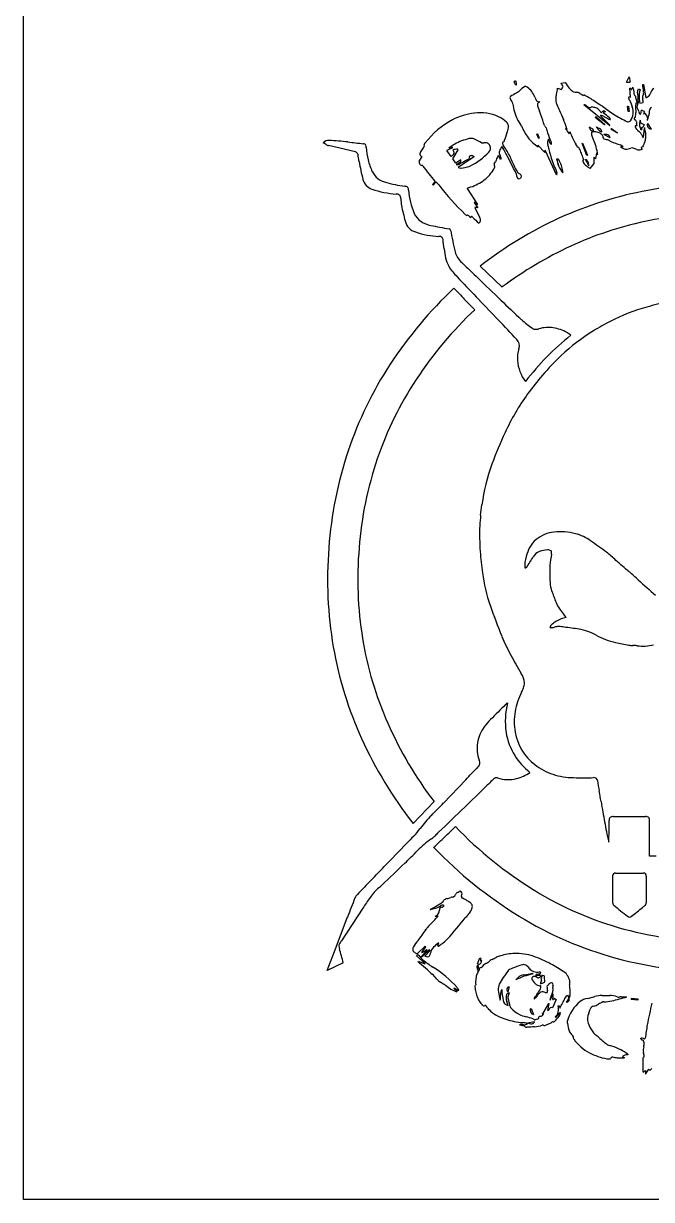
# Model space of a CAD drawing. Extents: x 0.45 to 8.09, y -8.91 to -0.36.
# Drawn here: x 0.454 to 1.869, y -8.908 to -6.26 of the extents above; entities that cross this region are included whole.
import ezdxf

# ---------------------------------------------------------------- set-up
doc = ezdxf.new("R2010")
doc.units = 0

msp = doc.modelspace()

# ---------------------------------------------------------------- linework, layer by layer
at = {"color": 3}
for p, q in [((0.4545, -8.9077), (0.4545, -0.3606)), ((8.0865, -8.9077), (0.4545, -8.9077))]:
    msp.add_line(p, q, dxfattribs=at)
at = {"color": 7}
for p, q in [((1.8125, -6.3924), (1.8183, -6.3801)), ((1.8183, -6.3801), (1.8202, -6.3918)), ((1.6649, -6.3945), (1.6744, -6.3925)), ((1.8213, -6.426), (1.8197, -6.406)), ((1.8393, -6.4068), (1.8437, -6.4095)), ((1.8505, -6.3977), (1.8558, -6.4272)), ((1.8327, -6.4264), (1.8363, -6.4386)), ((1.7743, -6.4897), (1.7159, -6.4432)), ((1.8164, -6.4583), (1.8146, -6.4467)), ((1.8181, -6.4581), (1.8164, -6.4583)), ((1.8171, -6.4464), (1.8181, -6.4581)), ((1.8426, -6.4391), (1.8501, -6.4379)), ((1.8455, -6.4555), (1.8436, -6.4644)), ((1.763, -6.4882), (1.7414, -6.4717)), ((1.7434, -6.4695), (1.7639, -6.4871)), ((1.7537, -6.468), (1.7747, -6.4892)), ((1.8434, -6.4775), (1.844, -6.484)), ((1.844, -6.484), (1.8528, -6.4883)), ((1.8598, -6.4851), (1.8679, -6.4976)), ((1.6103, -6.5092), (1.6122, -6.5084)), ((1.6138, -6.5181), (1.6103, -6.5092)), ((1.7755, -6.5175), (1.761, -6.5102)), ((1.7917, -6.5071), (1.7771, -6.4977)), ((1.7785, -6.4961), (1.7923, -6.5062)), ((1.8361, -6.4904), (1.8316, -6.4904)), ((1.8478, -6.4949), (1.8462, -6.494)), ((1.8462, -6.494), (1.8462, -6.4997)), ((1.2021, -6.5491), (1.1416, -6.5349)), ((1.4199, -6.5387), (1.4124, -6.541)), ((1.6286, -6.5508), (1.613, -6.534)), ((1.6423, -6.5322), (1.6368, -6.5202)), ((1.723, -6.5569), (1.7122, -6.5301)), ((1.7132, -6.5295), (1.7244, -6.5564)), ((1.3515, -6.5592), (1.3453, -6.5689)), ((1.4173, -6.5592), (1.4077, -6.5457)), ((1.4211, -6.5649), (1.4335, -6.5448)), ((1.4282, -6.5747), (1.4211, -6.5649)), ((1.4341, -6.5827), (1.4691, -6.5594)), ((1.6546, -6.6004), (1.6291, -6.5454)), ((1.7389, -6.5608), (1.7389, -6.5754)), ((1.7448, -6.551), (1.7423, -6.5645)), ((1.4393, -6.5672), (1.4282, -6.5747)), ((1.714, -6.5669), (1.7156, -6.5678)), ((1.7389, -6.5754), (1.7299, -6.5864)), ((1.3753, -6.6228), (1.3815, -6.6155)), ((1.3833, -6.617), (1.3772, -6.6243)), ((1.4538, -6.6317), (1.4771, -6.6672)), ((1.4692, -6.6627), (1.4772, -6.6751)), ((1.4757, -6.6682), (1.4705, -6.6619)), ((1.5323, -6.8533), (1.4828, -6.8063)), ((1.5242, -6.9279), (1.4737, -6.8752)), ((1.4005, -8.0151), (1.4502, -7.9632)), ((1.4896, -7.9836), (1.448, -8.0242)), ((1.3789, -8.0118), (1.3318, -8.061)), ((1.7826, -8.0457), (1.8553, -8.0457)), ((1.8643, -8.1297), (1.8643, -8.0549)), ((1.8643, -8.1351), (1.8643, -8.1297)), ((1.8793, -8.1351), (1.8643, -8.1351)), ((1.2186, -8.2518), (1.1704, -8.3253)), ((1.1583, -8.3395), (1.1842, -8.2717)), ((1.1384, -8.3918), (1.1583, -8.3395)), ((1.3587, -8.3376), (1.3408, -8.355)), ((1.3512, -8.3513), (1.3605, -8.3391)), ((1.3878, -8.3369), (1.3897, -8.33)), ((1.3586, -8.3766), (1.3391, -8.3589)), ((1.3508, -8.3614), (1.3634, -8.3462)), ((1.3701, -8.347), (1.358, -8.36)), ((1.4765, -8.3772), (1.4824, -8.3638)), ((1.1745, -8.3749), (1.1384, -8.3918)), ((1.3431, -8.3728), (1.3439, -8.3714)), ((1.3439, -8.3714), (1.351, -8.3742)), ((1.4238, -8.4324), (1.4304, -8.4386)), ((1.4337, -8.4376), (1.4245, -8.4316)), ((1.546, -8.4286), (1.5479, -8.429)), ((1.637, -8.4662), (1.6228, -8.4897)), ((1.6354, -8.4825), (1.6384, -8.4667)), ((1.6407, -8.4587), (1.6467, -8.446)), ((1.6539, -8.4572), (1.6454, -8.4764)), ((1.6824, -8.455), (1.6817, -8.4489)), ((1.6823, -8.4549), (1.6824, -8.455)), ((1.8, -8.4516), (1.8132, -8.4516)), ((1.8382, -8.4589), (1.8227, -8.4577)), ((1.5978, -8.4778), (1.6032, -8.4909)), ((1.6535, -8.4977), (1.6626, -8.4866)), ((1.5895, -8.5097), (1.6055, -8.5071)), ((1.8496, -8.6214), (1.8496, -8.5885)), ((1.8618, -8.6144), (1.8547, -8.6259))]:
    msp.add_line(p, q, dxfattribs=at)
for centre, radius, start, end in [((1.5667, -6.3931), 0.00768, 151.1759, 181.5159), ((1.5834, -6.3775), 0.029, 213.0499, 226.1943), ((1.5693, -6.3539), 0.0368, 255.3405, 258.9045), ((1.5621, -6.3919), 0.00198, 37.5647, 86.7117), ((1.3667, -5.7615), 0.6666, 287.1461, 287.2831), ((1.526, -6.4003), 0.0389, 3.3806, 14.2405), ((1.7101, -6.5719), 0.2123, 126.6571, 131.1719), ((1.5842, -6.4044), 0.00296, 60.1416, 107.7194), ((1.5792, -6.4177), 0.0172, 57.1822, 67.8989), ((1.5631, -6.441), 0.0454, 19.8179, 55.9484), ((-1.0465, -5.9424), 2.7432, 349.9852, 350.2757), ((6.2576, 8.13), 15.2463, 252.43862, 252.47298), ((-4.7522, -10.6955), 7.7251, 33.76462, 33.83092), ((-6.0149, -1.8745), 8.9193, 329.44711, 329.49557), ((1.746, -6.3538), 0.0814, 208.4331, 219.6498), ((1.724, -6.3696), 0.0544, 221.6273, 230.9146), ((0.8591, 7.1763), 13.6021, 274.01932, 274.05174), ((1.693, -4.8166), 1.5944, 274.5592, 274.6266), ((-6.9353, -10.6669), 9.7385, 25.92372, 25.94719), ((-7.8704, -0.5835), 11.3097, 328.994, 329.02882), ((1.7868, -6.4184), 0.0427, 9.1259, 20.3329), ((-8.8298, -3.1349), 11.1596, 342.90981, 342.95052), ((1.4607, -6.4542), 0.3922, 6.1421, 8.2984), ((3.3353, 20.6924), 27.1307, 266.85935, 266.86278), ((1.8825, -6.4208), 0.0168, 121.8671, 170.8584), ((1.5527, -6.427), 0.00308, 118.1654, 178.0596), ((1.5557, -6.4263), 0.00604, 185.0888, 219.5132), ((1.5321, -6.4462), 0.0247, 13.0744, 40.2676), ((1.7739, -6.7944), 0.4319, 119.069, 121.0354), ((1.5325, -6.3691), 0.0572, 303.4859, 311.2979), ((1.6366, -6.4161), 0.0322, 197.0809, 210.7161), ((1.6168, -6.4267), 0.00981, 216.9258, 271.3435), ((1.6794, -6.4319), 0.0264, 170.8038, 203.6335), ((0.5892, -6.219), 1.0844, 348.9071, 349.3519), ((1.6987, -6.3999), 0.0149, 233.0278, 270.3645), ((1.6974, -6.4337), 0.019, 58.8797, 85.8191), ((1.7981, -6.2594), 0.1824, 240.0791, 243.1851), ((0.2388, -6.2072), 1.4927, 351.7212, 351.787), ((1.3432, -7.0812), 0.7587, 58.6582, 60.5614), ((1.4779, -6.8048), 0.4535, 53.0311, 55.025), ((1.8208, -6.4292), 0.00343, 159.8016, 208.3657), ((1.7608, -6.4155), 0.0581, 347.4947, 351.486), ((1.8041, -6.4445), 0.0193, 17.7261, 45.1931), ((3.3296, -4.0458), 2.8179, 237.565, 237.6372), ((1.8872, -6.4136), 0.0582, 178.0627, 184.4537), ((1.836, -6.4172), 0.00695, 187.2187, 243.1785), ((1.8422, -6.4254), 0.00953, 167.8518, 185.4882), ((1.7817, -6.4286), 0.0571, 6.6946, 14.4183), ((1.715, -6.4251), 0.1234, 356.3861, 1.435), ((1.9978, -6.4332), 0.1596, 179.8645, 181.8262), ((1.8972, -6.4248), 0.0567, 171.7199, 183.6522), ((1.875, -6.4273), 0.0344, 181.9394, 200.124), ((1.8536, -6.4173), 0.0126, 141.7379, 177.0686), ((1.8564, -6.4247), 0.00809, 139.3176, 179.2707), ((1.8748, -6.4238), 0.0265, 181.7265, 193.2235), ((1.6936, -6.4544), 0.1573, 6.0055, 8.9672), ((1.846, -6.4167), 0.00504, 327.6432, 6.156), ((1.7985, -6.4187), 0.0526, 2.7938, 7.0793), ((1.8264, -6.3688), 0.0654, 296.6945, 304.7216), ((1.8583, -6.4171), 0.00765, 314.3876, 351.6364), ((1.6434, -6.4331), 0.0875, 184.8859, 209.2939), ((1.6186, -6.4432), 0.00697, 157.7445, 196.0463), ((1.7588, -6.4043), 0.1525, 195.5454, 197.2707), ((1.62, -6.445), 0.00899, 109.4415, 150.9842), ((1.659, -6.4368), 0.0475, 195.5279, 205.7604), ((1.5233, -6.5022), 0.103, 20.9482, 25.7091), ((8.4633, -3.4182), 7.4495, 203.9518, 204.06659), ((2.3178, -6.1636), 0.7187, 204.016, 205.7488), ((1.7167, -6.451), 0.00784, 48.2033, 96.0166), ((1.741, -6.4232), 0.029, 229.092, 242.2526), ((1.7299, -6.4427), 0.00667, 248.134, 311.2722), ((1.4907, -7.4145), 0.997, 75.3206, 75.8557), ((1.7396, -6.4639), 0.0143, 36.7551, 74.7445), ((1.5166, -6.8975), 0.5116, 61.8518, 62.7866), ((1.867, -6.3685), 0.1448, 216.8155, 219.4389), ((1.7465, -6.444), 0.0186, 297.6915, 309.5599), ((2.0715, -6.0341), 0.5179, 232.7481, 236.1464), ((1.7621, -6.4625), 0.0056, 98.0949, 131.8002), ((5.2381, -15.2101), 9.4152, 111.64857, 111.68037), ((1.761, -6.4613), 0.00434, 32.1339, 86.0586), ((2.0957, -9.0726), 2.6409, 96.0546, 96.1085), ((1.7933, -6.4592), 0.034, 324.7942, 20.4591), ((3.3166, -5.9735), 1.5649, 197.2924, 197.6251), ((1.7304, -6.4564), 0.103, 351.6417, 357.8867), ((1.848, -6.4466), 0.0159, 148.6577, 169.3826), ((5.6863, -6.2332), 3.8596, 183.1262, 183.3717), ((3.7789, 7.0462), 13.624, 261.79422, 261.80205), ((1.8422, -6.4471), 0.00644, 140.4384, 188.0443), ((1.8532, -6.4438), 0.018, 193.4019, 208.6308), ((1.8302, -6.4389), 0.00815, 329.7773, 4.0165), ((1.7094, -6.5159), 0.143, 23.323, 26.3586), ((1.7958, -6.4745), 0.0474, 12.1865, 18.6963), ((-3.2539, -21.8267), 16.195, 71.62029, 71.64659), ((-4.2188, -4.8891), 6.2708, 345.45514, 345.51279), ((2.0877, -6.4863), 0.2259, 172.7139, 175.2232), ((1.8769, -6.4596), 0.0135, 128.1085, 171.5275), ((1.5122, -6.6485), 0.1945, 118.221, 141.999), ((1.4841, -6.5962), 0.1351, 96.1393, 118.2303), ((1.483, -6.5616), 0.1006, 65.7685, 97.5805), ((1.4904, -6.5373), 0.0754, 46.8096, 63.3001), ((1.5339, -6.492), 0.0127, 359.2446, 50.2972), ((1.4582, -6.5498), 0.1316, 26.7987, 34.1551), ((-15.1546, -12.0789), 17.6885, 18.42068, 18.50312), ((1.3055, -6.623), 0.3935, 19.0455, 21.9579), ((0.2161, -5.1406), 2.0245, 318.8905, 318.9731), ((1.3613, -6.1854), 0.4835, 324.2387, 324.4541), ((1.7072, -6.5846), 0.1273, 64.9079, 68.0712), ((1.3038, -7.038), 0.7355, 50.254, 51.6808), ((2.4116, -5.221), 1.4076, 242.4778, 243.0128), ((1.7778, -6.4608), 0.0154, 251.0294, 265.0333), ((1.7621, -6.4832), 0.016, 26.0554, 41.8264), ((1.9722, -6.1501), 0.3667, 238.9389, 244.4983), ((1.8157, -6.4738), 0.00742, 258.8671, 316.8862), ((1.8358, -6.474), 0.00599, 167.5821, 210.4637), ((1.833, -6.4752), 0.0039, 100.3878, 141.0548), ((1.8305, -6.4809), 0.00388, 10.7927, 88.1051), ((1.8729, -6.4761), 0.0388, 186.0533, 193.021), ((1.8092, -6.4923), 0.0269, 4.0479, 16.0207), ((1.8682, -6.4871), 0.0266, 158.8735, 178.995), ((1.8663, -6.4875), 0.0247, 177.8348, 197.5362), ((1.7617, -5.0359), 1.4309, 273.2219, 273.28), ((2.7958, -7.8028), 1.6386, 125.088, 125.2097), ((1.8357, -6.4804), 0.0259, 25.3378, 45.5314), ((1.8694, -6.489), 0.0104, 157.7388, 205.7653), ((1.8475, -6.4743), 0.0126, 341.3114, 23.2698), ((1.8223, -6.4621), 0.0406, 336.4547, 352.4976), ((1.0387, -6.3397), 0.5315, 339.8815, 342.0988), ((1.5094, -6.4906), 0.0372, 340.3108, 357.519), ((1.6888, -6.4435), 0.1225, 202.5432, 216.9754), ((-13.638, -13.3426), 16.7115, 24.10572, 24.13891), ((1.6487, -6.4792), 0.0235, 205.9837, 221.4009), ((1.7395, -6.4715), 0.1108, 192.1117, 198.2255), ((2.9162, -5.9801), 1.3857, 202.3109, 203.2367), ((1.1577, -5.9102), 0.7821, 311.3955, 311.5362), ((23.2145, 9.0553), 26.5674, 215.83021, 215.86027), ((0.0125, -6.9539), 1.7257, 15.2876, 15.402), ((1.3428, -6.0831), 0.5336, 308.809, 308.9749), ((1.6366, -6.5079), 0.043, 13.3873, 18.0527), ((4.9112, -7.691), 3.4381, 159.7955, 159.8772), ((2.8284, -6.0098), 1.2457, 203.3502, 204.1908), ((1.7401, -6.4923), 0.0115, 181.7819, 223.1449), ((1.7521, -6.4633), 0.0375, 231.2853, 242.4377), ((1.7382, -6.492), 0.0104, 231.4275, 273.4953), ((1.7507, -6.507), 0.0174, 173.0414, 200.1189), ((1.7409, -6.5447), 0.0405, 86.2011, 100.6983), ((1.8074, -6.486), 0.0779, 200.2213, 206.3254), ((1.7306, -6.5039), 0.00839, 10.4849, 60.6655), ((1.742, -6.525), 0.0208, 58.2669, 85.5084), ((1.7814, -6.4341), 0.0693, 237.7458, 244.5478), ((1.661, -6.5583), 0.1061, 33.7788, 38.1816), ((1.7592, -6.4922), 0.0122, 215.393, 257.0708), ((1.7471, -6.5048), 0.00937, 4.5264, 61.2223), ((1.7437, -6.5236), 0.0187, 40.7859, 60.5801), ((1.7508, -6.517), 0.00907, 356.6778, 38.3487), ((1.7649, -6.523), 0.0133, 64.6667, 107.0417), ((1.2922, -6.1012), 0.6095, 320.5793, 320.7144), ((1.7663, -6.5192), 0.00934, 10.9788, 62.6029), ((1.6808, -6.4271), 0.1126, 326.212, 326.5059), ((2.1655, -6.815), 0.5015, 140.5177, 140.759), ((1.6302, -6.3998), 0.1939, 326.4149, 326.7323), ((1.8438, -6.4899), 0.0121, 182.2076, 203.6962), ((1.8923, -6.447), 0.0764, 218.7016, 230.3433), ((1.8501, -6.4932), 0.00758, 193.4796, 239.1823), ((1.8326, -6.5165), 0.0152, 21.0515, 44.3159), ((1.9761, -6.459), 0.1393, 201.9296, 204.7456), ((-11.1437, 3.3729), 16.3141, 322.78106, 322.81033), ((1.8319, -6.5084), 0.0197, 333.2984, 7.3362), ((1.878, -6.5025), 0.0267, 161.873, 187.1896), ((2.2297, -6.4247), 0.3834, 190.4508, 192.2256), ((1.813, -6.5151), 0.043, 356.9493, 12.4226), ((1.8691, -6.4858), 0.0119, 220.5298, 264.1829), ((1.1414, -6.5394), 0.016, 84.0584, 138.2929), ((1.0445, -6.6858), 0.1785, 59.2774, 61.5804), ((1.1481, -6.5117), 0.0241, 238.8767, 254.3916), ((1.1065, -7.3077), 0.785, 84.291, 87.3346), ((2.2168, 2.1086), 8.6966, 263.18349, 263.41887), ((1.2203, -6.536), 0.00528, 23.6815, 92.5605), ((1.2043, -6.5398), 0.0217, 1.1259, 15.8709), ((1.4569, -6.5152), 0.2321, 185.969, 192.9318), ((1.8209, -6.9008), 0.5898, 141.8618, 142.2729), ((1.3655, -6.5356), 0.00947, 133.6633, 158.3589), ((1.354, -6.5346), 0.00362, 327.0836, 41.3621), ((1.4698, -6.6076), 0.0879, 109.0768, 130.783), ((1.1281, -6.6487), 0.3118, 20.3567, 20.6566), ((1.4974, -6.6744), 0.1601, 104.2926, 110.5871), ((1.4628, -6.5385), 0.0198, 72.5355, 104.2707), ((1.3704, -6.7308), 0.233, 60.2319, 65.0496), ((1.489, -6.5206), 0.00847, 250.2056, 283.2153), ((1.4946, -6.5429), 0.0145, 71.492, 104.7888), ((1.4933, -6.5397), 0.0122, 22.8409, 60.6532), ((1.4952, -6.5411), 0.0111, 307.7368, 33.4039), ((1.572, -6.5633), 0.0484, 147.2247, 160.5946), ((1.4217, -6.6144), 0.1341, 30.4464, 35.2259), ((1.5389, -6.5307), 0.00583, 113.9266, 176.6369), ((1.5423, -6.5294), 0.0092, 186.1184, 223.2585), ((1.4444, -6.6065), 0.1154, 23.7576, 37.8209), ((1.5319, -6.5219), 0.00587, 322.8331, 353.2937), ((1.6613, -6.4637), 0.0884, 217.2439, 237.116), ((7.0371, -6.1708), 5.4362, 183.8307, 183.872), ((1.32, -5.6897), 0.8789, 289.5272, 289.6924), ((1.6514, -6.5285), 0.0168, 150.3122, 180.7784), ((1.6679, -6.5276), 0.0333, 181.9444, 196.6404), ((2.0278, -6.4479), 0.4018, 192.8345, 196.6315), ((1.7526, -6.9414), 0.4238, 104.8903, 105.0903), ((1.6209, -6.5331), 0.0228, 3.2215, 15.9327), ((1.8258, -6.4618), 0.1459, 203.6348, 208.7627), ((1.7434, -6.5078), 0.0516, 208.0092, 213.0368), ((1.7058, -6.5326), 0.00656, 210.5471, 245.6139), ((1.7018, -6.5433), 0.00494, 30.317, 74.9327), ((1.4715, -6.1033), 0.49, 299.4188, 299.5532), ((1.6479, -6.5641), 0.0997, 5.0281, 25.8812), ((1.7632, -6.517), 0.00339, 188.7961, 245.9595), ((1.784, -6.4114), 0.1109, 258.4566, 263.4048), ((1.7919, -6.4974), 0.0318, 229.5738, 242.4442), ((2.2544, -5.2768), 1.3369, 249.0839, 250.044), ((1.7715, -6.589), 0.0617, 57.3949, 64.4051), ((0.314, 7.4939), 14.1099, 276.04158, 276.06479), ((1.8134, -6.5222), 0.0211, 227.1337, 259.7938), ((2.6308, -9.4666), 3.0312, 104.9562, 105.0206), ((1.8485, -6.5396), 0.00333, 168.7682, 193.1904), ((2.1266, -6.6513), 0.3003, 155.6916, 157.8496), ((1.8219, -6.5134), 0.0342, 335.3158, 353.3146), ((1.1995, -6.5576), 0.0088, 22.4203, 73.1911), ((0.9124, -6.606), 0.2998, 6.7384, 9.938), ((1.3501, -6.554), 0.00337, 168.0716, 222.9018), ((1.3615, -6.557), 0.0152, 147.4535, 165.7954), ((1.3589, -6.5451), 0.0159, 224.8077, 242.4741), ((1.7778, -6.8155), 0.5052, 146.9316, 148.1417), ((12.2347, -31.3541), 27.0681, 113.54819, 113.57759), ((1.4076, -6.5408), 0.0207, 297.6453, 317.7454), ((5.091, -30.854), 24.5852, 98.55894, 98.58472), ((1.4094, -6.5541), 0.0154, 14.9382, 40.1475), ((1.4189, -6.5512), 0.00542, 318.765, 11.2417), ((-2.6628, -9.14), 4.8492, 32.356, 32.3879), ((0.4991, -4.8269), 1.9844, 298.0584, 298.8875), ((1.4568, -6.5627), 0.00186, 298.7092, 345.2276), ((1.4619, -6.5611), 0.00385, 157.214, 211.9982), ((1.4613, -6.5617), 0.00358, 101.6303, 145.4211), ((1.4683, -6.5888), 0.0316, 99.1127, 104.0805), ((1.3821, -6.4322), 0.1681, 297.8927, 315.5291), ((1.4639, -6.563), 0.00544, 63.0584, 96.8087), ((1.4966, -6.4951), 0.0699, 244.3858, 246.854), ((1.6571, -6.6213), 0.1485, 154.4159, 160.539), ((-12.4515, -15.8534), 16.7844, 33.59856, 33.63262), ((1.5378, -6.5507), 0.012, 163.1887, 213.7107), ((1.4995, -6.5703), 0.0312, 10.2345, 24.5168), ((1.7721, -7.0223), 0.5175, 117.8659, 118.039), ((-3.6516, -9.2834), 5.8665, 27.22648, 27.80979), ((2.6979, -6.0554), 1.2539, 203.7317, 205.0216), ((-5.3973, -5.8772), 7.0581, 354.52353, 354.56793), ((2.488, -6.2536), 0.9001, 200.0986, 202.3425), ((1.657, -6.568), 0.00324, 38.9119, 126.9632), ((1.7596, -6.5442), 0.1067, 191.4923, 199.9769), ((1.759, -6.5444), 0.106, 191.4666, 200.0026), ((1.6343, -6.5801), 0.0289, 20.3009, 29.1978), ((1.6913, -6.5476), 0.0162, 12.3502, 24.4867), ((1.8361, -6.5039), 0.1351, 197.2955, 202.2396), ((2.7673, -6.1293), 1.1388, 201.9519, 202.5932), ((26.9911, 6.772), 28.5753, 207.82479, 207.85755), ((1.715, -6.5768), 0.0118, 22.1458, 66.6128), ((1.4168, -5.8083), 0.8088, 292.2489, 292.3537), ((-1.3197, -9.4527), 4.2092, 43.3281, 43.3963), ((29.7798, 8.9854), 32.0522, 208.99429, 209.00309), ((1.8107, -6.516), 0.027, 267.8967, 295.1506), ((1.8245, -6.5491), 0.00892, 69.7436, 104.9984), ((1.357, -7.7792), 1.3249, 68.8238, 69.1971), ((1.8402, -6.5315), 0.0132, 249.3788, 287.6697), ((-2.3711, 5.891), 13.1301, 288.72611, 288.74281), ((1.8826, -6.5027), 0.053, 225.3009, 229.1074), ((1.7136, -6.4821), 0.5113, 189.9842, 194.6033), ((1.3558, -6.5383), 0.1285, 192.9862, 205.5817), ((-12.6886, -10.5582), 14.5898, 15.83115, 15.86828), ((1.3695, -6.5273), 0.0552, 246.8784, 250.8165), ((1.3495, -6.5854), 0.00627, 43.5613, 72.5949), ((-0.798, -8.3192), 2.7664, 38.0147, 38.9262), ((1.4797, -6.6769), 0.1118, 112.9792, 117.1589), ((1.4322, -6.5679), 0.0101, 249.4629, 271.4581), ((0.5675, -6.7963), 0.8926, 13.6875, 13.8471), ((1.4394, -6.5541), 0.0313, 261.5252, 273.2668), ((1.4335, -6.5685), 0.00598, 295.6463, 12.6739), ((1.4092, -6.3957), 0.1924, 279.5613, 283.6628), ((1.4497, -6.5558), 0.0272, 280.3884, 293.8365), ((1.4396, -6.5447), 0.0854, 304.9255, 327.7837), ((1.4741, -6.5664), 0.0447, 327.691, 335.505), ((1.5178, -6.5778), 0.0039, 148.8513, 234.2301), ((1.4964, -6.5607), 0.0235, 320.124, 331.7445), ((1.5106, -6.582), 0.00507, 325.4557, 12.5005), ((1.6066, -6.5647), 0.0496, 204.9896, 214.6993), ((1.7995, -6.5097), 0.157, 206.8562, 213.5841), ((1.5937, -6.606), 0.0767, 17.6951, 27.9222), ((1.6263, -6.5953), 0.0424, 358.3086, 17.3606), ((2.0676, -5.9229), 0.7347, 241.2285, 241.3759), ((1.7303, -6.5664), 0.0164, 181.5202, 229.4029), ((1.7139, -6.5667), 0.00201, 328.4669, 356.7662), ((1.8065, -6.4718), 0.1378, 230.9668, 236.2775), ((1.7026, -6.5806), 0.0247, 0.3179, 19.4435), ((1.2496, -6.603), 0.0318, 194.5762, 250.6294), ((1.2773, -6.5759), 0.0414, 205.6167, 232.9285), ((1.2826, -6.5678), 0.0511, 233.6517, 255.4992), ((1.3602, -6.3036), 0.3264, 253.9189, 261.705), ((1.3464, -6.6608), 0.0573, 41.0347, 49.8801), ((1.4251, -6.5223), 0.1121, 287.0558, 304.4455), ((1.5535, -6.6037), 0.0122, 356.1135, 20.6113), ((1.5711, -6.6052), 0.00545, 172.5162, 228.1475), ((1.5832, -6.5807), 0.0213, 215.3063, 238.3287), ((1.5694, -6.6044), 0.00529, 248.0428, 305.1068), ((1.5691, -6.6049), 0.0068, 6.9937, 64.444), ((1.5707, -6.6038), 0.00521, 290.4331, 357.2234), ((1.5295, -6.2027), 0.4169, 287.4544, 287.6547), ((1.6393, -6.5997), 0.0166, 358.8311, 13.6324), ((1.3067, -6.4387), 0.2057, 250.8262, 266.426), ((1.2941, -6.6562), 0.0122, 52.0693, 91.4482), ((1.3131, -6.6365), 0.00987, 48.6586, 90.0779), ((1.3099, -6.6353), 0.0116, 358.7333, 32.6658), ((1.482, -6.6235), 0.161, 184.3102, 203.4798), ((0.2335, -7.9538), 1.7537, 49.2984, 49.3769), ((1.806, -6.311), 0.5204, 216.8646, 226.7306), ((1.4578, -6.6348), 0.00507, 123.542, 141.2539), ((1.4655, -6.6545), 0.0261, 106.6502, 113.658), ((2.0074, -7.4573), 0.8344, 100.1345, 114.4849), ((2.0335, -7.5824), 0.9621, 88.7506, 100.3529), ((1.2933, -6.6536), 0.0108, 356.1326, 40.0158), ((1.4015, -6.6542), 0.0973, 180.0951, 189.4268), ((2.3235, -6.4443), 1.0427, 192.5041, 194.4531), ((1.9199, -7.351), 0.8227, 123.1114, 123.2205), ((1.323, -6.443), 0.2721, 304.1365, 304.507), ((1.3731, -6.6701), 0.0425, 204.2488, 236.5356), ((1.4611, -6.68), 0.0154, 220.0742, 230.3193), ((1.4529, -6.689), 0.00331, 240.8366, 300.8009), ((1.4544, -6.6962), 0.00436, 38.3716, 87.88), ((1.5232, -6.6221), 0.0968, 227.5142, 230.6911), ((1.4651, -6.6967), 0.00325, 131.0286, 185.4771), ((1.4625, -6.6978), 0.00357, 30.7205, 82.5391), ((1.7305, -6.4341), 0.3725, 224.6663, 227.7472), ((0.3538, -12.5531), 5.9843, 79.17975, 79.24169), ((1.9601, -6.4536), 0.5366, 204.2467, 206.7675), ((1.4649, -6.7053), 0.019, 8.2513, 31.8534), ((2.0409, -7.5253), 0.9102, 114.6284, 127.8193), ((2.0248, -7.5212), 0.833, 89.478, 101.8666), ((1.3461, -6.6975), 0.0331, 192.3176, 254.196), ((1.3854, -6.6495), 0.0665, 237.5097, 257.88), ((1.5713, -5.759), 0.9762, 258.1849, 260.6694), ((1.4115, -6.7271), 0.00501, 18.7502, 71.9894), ((1.4751, -6.7028), 0.00861, 305.271, 1.5792), ((2.0178, -7.4802), 0.7915, 101.9775, 114.7167), ((1.3985, -6.5473), 0.1922, 251.3642, 267.4554), ((1.3902, -6.7507), 0.0114, 59.0693, 91.0344), ((1.3919, -6.7469), 0.00724, 5.5491, 55.613), ((-4.3869, -7.3763), 5.8203, 6.00217, 6.21464), ((2.8262, -6.4615), 1.4345, 190.6032, 192.5844), ((1.6237, -6.7401), 0.2239, 187.0746, 192.3103), ((1.4689, -6.7638), 0.0439, 193.515, 231.002), ((2.0501, -7.5468), 0.8655, 114.8157, 126.746), ((1.4724, -6.7731), 0.0691, 192.2733, 209.1094), ((1.4285, -6.8121), 0.019, 43.2506, 48.0779), ((10.5011, 2.5114), 12.9901, 225.78517, 226.00374), ((1.4849, -6.7634), 0.0848, 210.732, 220.9888), ((1.6993, -6.5778), 0.3684, 220.9138, 223.2977), ((3.8725, -4.5556), 3.3369, 222.9775, 224.037), ((2.1007, -7.5675), 0.9824, 133.5643, 146.6411), ((3.1113, -5.2925), 2.3003, 222.8071, 223.6593), ((17.6522, 9.9862), 23.3347, 226.12075, 226.29588), ((2.9974, -5.3621), 2.1701, 224.4074, 225.292), ((3.5281, -4.8254), 2.8684, 225.8312, 227.1064), ((2.092, -7.5605), 0.9036, 133.4343, 146.4774), ((1.979, -7.3278), 0.4461, 105.7564, 117.0978), ((2.1445, -7.9263), 1.067, 102.896, 105.5854), ((-2.3749, -10.6527), 5.3923, 43.0552, 43.6905), ((1.7441, -6.7379), 0.253, 228.2924, 235.3748), ((2.0033, -7.3771), 0.501, 117.0073, 121.9749), ((2.0368, -7.4078), 0.5666, 128.1008, 142.9218), ((1.608, -6.9354), 0.0132, 234.5702, 266.6586), ((1.6082, -6.9268), 0.0218, 267.46, 288.2021), ((1.6363, -7.0167), 0.0724, 81.0982, 107.0821), ((1.6313, -7.0415), 0.0977, 61.2239, 80.4483), ((1.9529, -7.3097), 0.4171, 121.0004, 133.6312), ((1.6288, -7.0381), 0.0959, 52.5046, 58.9401), ((1.5521, -6.985), 0.019, 339.1363, 46.146), ((1.6364, -7.0129), 0.0698, 162.44, 184.658), ((2.1568, -7.5171), 0.708, 133.9971, 138.9045), ((1.993, -7.4942), 0.8521, 146.776, 161.3679), ((1.6559, -7.0122), 0.0893, 184.0407, 217.192), ((1.9953, -7.4943), 0.7864, 146.6129, 161.1274), ((2.0083, -7.3904), 0.5128, 138.6647, 144.7088), ((2.0288, -7.4099), 0.5408, 144.2778, 154.9779), ((2.4473, -7.6008), 1.0008, 155.2063, 159.6321), ((2.0319, -7.5044), 0.8922, 161.5467, 175.8994), ((2.0332, -7.5045), 0.8256, 161.3034, 175.5458), ((1.8928, -7.394), 0.409, 159.7627, 172.9406), ((-5.8056, -6.411), 7.3519, 352.52669, 352.71136), ((1.7514, -7.4023), 0.2698, 172.5185, 177.538), ((2.1116, -7.409), 0.6301, 178.3392, 183.6194), ((1.6579, -7.4823), 0.0778, 96.5447, 128.9486), ((1.6636, -7.5305), 0.1263, 74.4405, 96.6514), ((1.6701, -7.5115), 0.1063, 54.7598, 75.0439), ((1.6878, -7.488), 0.1053, 152.3712, 164.7877), ((1.643, -7.465), 0.055, 128.2881, 152.0039), ((0.5819, -9.0666), 2.0043, 53.7453, 55.0044), ((2.0425, -7.5115), 0.9033, 175.4998, 189.682), ((2.0443, -7.5112), 0.8371, 175.1479, 189.1922), ((2.127, -7.4032), 0.6458, 184.0488, 188.3411), ((1.6513, -7.4802), 0.0681, 163.1088, 184.7264), ((1.0734, -7.1423), 0.6173, 326.3364, 328.9505), ((1.6245, -7.4727), 0.0253, 109.2743, 151.4984), ((1.6428, -7.5312), 0.0865, 95.4724, 107.9288), ((1.6349, -7.4554), 0.0103, 66.3005, 92.1226), ((1.6743, -7.3634), 0.0898, 246.8788, 249.7791), ((1.9644, -7.5144), 0.3263, 169.5208, 173.8545), ((1.6006, -7.4529), 0.043, 357.0341, 7.028), ((1.487, -7.7956), 0.4447, 47.2979, 50.9382), ((1.5826, -7.4773), 0.00848, 275.6116, 302.8321), ((1.9996, -7.4969), 0.3601, 177.24, 182.6133), ((-3.5291, -13.6626), 8.1633, 49.07277, 49.35212), ((1.8517, -7.4502), 0.3667, 187.314, 199.0722), ((1.7249, -7.5122), 0.085, 180.7447, 194.5514), ((-0.3461, -9.9266), 3.2558, 47.85, 48.3235), ((7.8873, -0.7183), 9.0968, 228.32391, 228.65177), ((2.0222, -7.4076), 0.3999, 198.3504, 202.4497), ((3.0294, -7.0325), 1.6162, 199.4249, 202.0707), ((1.7408, -7.5269), 0.0944, 200.725, 219.6266), ((1.6878, -7.6583), 0.0621, 100.533, 111.6504), ((4.2427, -5.4936), 3.3183, 219.1175, 219.3439), ((1.652, -7.6222), 0.012, 131.8061, 171.7275), ((1.6164, -7.3904), 0.2313, 275.8972, 278.3775), ((1.6753, -7.6448), 0.0444, 119.8446, 134.7576), ((1.6658, -7.6743), 0.0573, 96.2222, 105.947), ((1.6932, -7.6739), 0.0786, 111.0989, 120.6098), ((1.6519, -7.717), 0.0999, 78.4904, 85.5662), ((1.6144, -8.1575), 0.5414, 80.3185, 83.9089), ((1.6786, -7.7645), 0.1433, 62.8133, 79.2012), ((1.9952, -7.5168), 0.7878, 189.3602, 203.8433), ((1.9285, -7.4774), 0.4289, 202.2507, 208.5459), ((1.8276, -7.4867), 0.172, 240.937, 256.5939), ((1.9901, -7.5178), 0.8506, 189.8521, 204.465), ((1.8976, -7.1535), 0.5124, 257.6106, 261.0065), ((1.8272, -7.5854), 0.0749, 262.6097, 269.699), ((1.8264, -7.7266), 0.0663, 81.7066, 89.6984), ((1.849, -7.5688), 0.0931, 261.9285, 284.9587), ((2.5123, -7.1597), 1.0934, 208.5497, 211.0198), ((1.535, -7.7488), 0.0477, 4.4932, 32.4642), ((1.4824, -7.7176), 0.1052, 332.7944, 338.8621), ((1.5538, -7.7449), 0.0287, 338.2611, 359.5875), ((1.7178, -7.8371), 0.1588, 153.2704, 169.9418), ((3.8289, -10.1102), 3.2569, 134.6504, 135.4967), ((1.7131, -7.8313), 0.1738, 165.9709, 188.2555), ((1.6314, -7.8904), 0.1334, 130.6375, 133.2135), ((1.6906, -7.8314), 0.1311, 170.3274, 190.533), ((2.0897, -7.4727), 0.8921, 203.9828, 217.1789), ((1.5968, -7.9197), 0.1295, 134.4602, 143.9207), ((1.5643, -7.8954), 0.089, 144.2295, 169.773), ((1.6764, -7.8352), 0.1369, 188.8351, 212.2295), ((1.6772, -7.8357), 0.1171, 189.6691, 232.3475), ((2.0921, -7.4688), 0.9637, 204.6058, 217.9138), ((1.5539, -7.8918), 0.0781, 170.9882, 200.1746), ((1.6898, -7.8258), 0.1533, 212.5305, 231.6753), ((1.616, -8.0839), 0.2039, 132.6323, 138.2897), ((1.4712, -7.9251), 0.011, 307.3412, 352.3522), ((1.463, -7.9264), 0.0192, 359.417, 23.3927), ((1.6889, -7.8225), 0.1347, 231.8345, 251.7719), ((0.79, -7.3476), 0.9026, 317.0032, 318.2848), ((4.5419, -11.1561), 4.4024, 133.4719, 133.8943), ((1.5217, -7.9693), 0.0118, 114.5303, 136.549), ((1.5191, -7.9648), 0.00659, 68.5661, 110.5366), ((1.5455, -7.8859), 0.0766, 251.7542, 284.4524), ((1.5453, -7.879), 0.0833, 283.3632, 306.4039), ((1.6945, -7.8026), 0.1554, 252.0947, 269.416), ((1.7162, -6.0046), 1.9535, 269.3175, 270.65), ((1.739, -7.967), 0.00907, 56.4584, 94.2068), ((1.7391, -7.9653), 0.00769, 4.7928, 49.7657), ((3.1814, -7.7216), 1.4551, 189.6157, 190.5627), ((-12.2644, -10.4471), 14.2294, 9.85424, 9.95011), ((-1.9549, -4.7359), 4.6916, 315.1804, 315.6582), ((15.7745, -5.5766), 14.2294, 189.85424, 189.95011), ((1.5548, -8.2234), 0.2561, 135.197, 143.981), ((-15.6494, 9.6585), 24.5967, 313.84491, 314.03596), ((5.44, -7.401), 3.7351, 189.7765, 190.4668), ((1.783, -8.0534), 0.0097, 142.5943, 187.4723), ((1.7813, -8.0557), 0.0101, 82.6248, 126.3432), ((1.8566, -8.0552), 0.00959, 52.3375, 97.5679), ((1.8542, -8.0536), 0.0102, 352.6239, 35.9924), ((1.2321, -7.9885), 0.1429, 314.9599, 323.8652), ((-1.293, -5.297), 3.8831, 313.9784, 314.4669), ((2.0816, -7.4389), 0.908, 223.8742, 238.3346), ((1.0482, -8.0624), 0.7252, 356.7506, 0.6113), ((2.8034, -9.5601), 2.0794, 134.9971, 135.6139), ((1.4972, -8.275), 0.2181, 124.7389, 135.4702), ((1.3397, -8.048), 0.0582, 304.8072, 315.4615), ((-1.4872, -5.0496), 4.196, 313.0666, 313.5403), ((2.0943, -8.792), 1.0015, 134.771, 135.3972), ((2.5453, -7.9219), 0.7941, 191.4528, 193.2235), ((-7.9655, 0.7478), 12.8279, 316.03122, 316.35695), ((-0.0142, -6.7889), 1.9016, 314.2572, 315.485), ((2.0908, -7.4262), 0.9912, 224.0248, 238.3227), ((8.3337, -15.5458), 10.197, 133.51298, 133.90772), ((-20.8394, 13.2436), 30.7689, 315.83338, 315.92765), ((1.7872, -8.1787), 0.00631, 135.4581, 185.4282), ((9.747, -8.193), 7.9662, 179.90184, 180.33201), ((1.7872, -8.1803), 0.00752, 84.8769, 126.6186), ((1.8066, -4.2992), 3.8737, 269.7223, 270.1805), ((1.8313, -5.5337), 2.6392, 269.7281, 270.4005), ((1.8505, -8.1801), 0.00726, 50.7462, 96.024), ((1.8498, -8.1791), 0.00706, 354.3982, 41.0038), ((5.1371, -8.2054), 3.2803, 179.5528, 180.5974), ((2.9965, -9.909), 2.4605, 135.8301, 136.6792), ((1.3291, -8.2936), 0.1151, 130.3875, 144.9795), ((1.168, -8.0979), 0.1384, 308.701, 312.8512), ((3.8802, -9.2757), 2.8768, 158.6605, 159.5749), ((1.2252, -8.241), 0.0275, 132.9821, 153.6714), ((1.7568, -8.5927), 0.637, 145.024, 147.653), ((1.411, -8.2436), 0.0137, 105.0025, 139.8202), ((1.2867, -7.8428), 0.406, 287.3069, 288.6296), ((1.4215, -8.243), 0.0163, 95.0415, 108.1912), ((1.4191, -8.2156), 0.0113, 274.8185, 293.5745), ((1.4151, -8.216), 0.013, 310.8031, 335.481), ((2.0714, -8.6723), 0.7866, 144.5831, 145.0232), ((1.4309, -8.2169), 0.000631, 86.595, 135.4448), ((1.4297, -8.2072), 0.00916, 277.6073, 307.9235), ((1.4374, -8.2174), 0.00363, 44.1558, 125.7599), ((1.4369, -8.2189), 0.00509, 351.858, 52.3479), ((1.4452, -8.2253), 0.00487, 171.2127, 228.3455), ((1.4176, -8.2144), 0.0249, 335.8736, 347.8903), ((1.2742, -8.5737), 0.3834, 62.4071, 64.0494), ((1.2927, -8.486), 0.2981, 56.085, 57.7599), ((2.0113, -7.5481), 0.7781, 238.5141, 254.7456), ((0.6915, -7.0501), 1.3826, 299.3994, 300.1613), ((1.3258, -8.0339), 0.2252, 281.3725, 284.554), ((1.3748, -8.2231), 0.0298, 284.8079, 309.1367), ((1.2858, -8.0609), 0.2102, 298.5172, 300.9172), ((1.3706, -8.2541), 0.0206, 330.59, 353.853), ((1.4035, -8.2572), 0.0124, 154.8599, 175.4819), ((1.3961, -8.2543), 0.00451, 83.1137, 149.3117), ((1.3991, -8.2571), 0.0122, 86.4739, 116.6737), ((1.3817, -8.2217), 0.023, 301.7801, 325.0598), ((1.3962, -8.246), 0.00378, 276.176, 314.7691), ((1.6682, -8.5514), 0.4051, 131.2397, 131.6552), ((1.3971, -8.248), 0.00414, 17.5207, 49.0805), ((1.4227, -8.2355), 0.0455, 316.9323, 329.1809), ((1.4504, -8.2522), 0.0161, 28.7489, 57.3811), ((1.4371, -8.2449), 0.0283, 330.6548, 346.6849), ((1.4539, -8.2482), 0.0113, 343.3768, 19.4632), ((1.7898, -8.2391), 0.00876, 180.2665, 223.9284), ((3.7083, -5.8826), 3.0474, 230.8293, 231.5793), ((1.3694, -7.6779), 0.7462, 307.4772, 309.9346), ((1.9878, -8.4417), 0.2371, 124.4065, 126.046), ((1.8492, -8.2399), 0.0077, 307.1644, 2.7911), ((1.0854, -7.999), 0.4062, 314.2574, 316.0372), ((0.6642, -7.6275), 0.9676, 317.5135, 318.4379), ((1.3762, -8.2562), 0.0147, 290.5006, 327.1414), ((0.7005, 0.8575), 9.1529, 274.2662, 274.30953), ((0.1162, -7.1904), 1.7179, 318.835, 320.8962), ((1.6803, -8.4755), 0.3066, 137.034, 138.8802), ((2.0117, -7.5495), 0.8448, 238.4958, 254.6426), ((1.8189, -8.2659), 0.00608, 224.5975, 317.4937), ((1.2659, -8.2547), 0.1039, 317.7992, 326.3298), ((-0.0165, -7.4015), 1.6442, 326.3602, 326.898), ((1.4146, -8.337), 0.0655, 134.1848, 145.0905), ((2.0229, -7.493), 0.8344, 254.9767, 270.667), ((1.1733, -8.3367), 0.00884, 149.9058, 186.5205), ((1.1939, -8.3339), 0.0296, 187.3691, 198.3365), ((1.2974, -8.4165), 0.1564, 144.3139, 147.3806), ((1.3396, -8.3439), 0.00877, 144.0994, 236.3482), ((1.4258, -8.3962), 0.1096, 139.1864, 148.3742), ((2.3682, -7.1591), 1.5517, 229.4197, 229.5029), ((1.4003, -8.3599), 0.0303, 138.5922, 166.5521), ((1.4166, -8.3753), 0.0527, 120.673, 137.7584), ((1.2753, -8.4882), 0.1885, 52.9355, 53.3742), ((1.6917, -8.7336), 0.4983, 125.878, 127.4096), ((1.3597, -8.2745), 0.0682, 305.8024, 316.8685), ((-0.7485, -8.8845), 1.9894, 14.8409, 15.7877), ((1.3742, -8.2943), 0.0692, 235.2214, 241.1952), ((-0.0242, -7.0336), 1.9013, 315.8081, 315.874), ((-0.1608, -18.0789), 9.8369, 81.19457, 81.22076), ((1.4045, -8.3159), 0.0729, 215.2751, 225.9909), ((1.336, -8.3352), 0.03, 299.4801, 322.5499), ((1.4162, -8.2693), 0.1046, 231.6138, 232.314), ((-6.0465, 2.0998), 12.8057, 305.29401, 305.34861), ((1.3658, -8.3336), 0.0275, 253.5364, 268.7843), ((1.3853, -8.3729), 0.0319, 121.291, 142.6953), ((2.9292, -6.7147), 2.2614, 226.1348, 226.1771), ((1.3653, -8.3571), 0.00401, 269.3752, 330.5335), ((0.7777, -8.9435), 0.8407, 45.191, 45.3321), ((1.3482, -8.3488), 0.023, 333.3879, 349.7126), ((1.5761, -8.1055), 0.2748, 250.0582, 250.4421), ((6.8846, -8.922), 5.4292, 174.1052, 174.1654), ((1.3101, -7.9564), 0.457, 295.9366, 297.2048), ((1.5415, -8.4063), 0.0489, 105.5958, 117.2995), ((1.5691, -8.497), 0.1437, 93.594, 106.4652), ((1.5621, -8.4809), 0.1273, 71.4931, 90.9329), ((1.5273, -8.5829), 0.235, 60.8179, 71.3388), ((2.0227, -7.4958), 0.8995, 254.874, 270.5907), ((1.4128, -8.301), 0.1001, 225.9051, 228.5262), ((1.1353, -8.6417), 0.3394, 47.6539, 51.5252), ((10.5914, 14.927), 25.0665, 248.36852, 248.38593), ((1.5242, -8.1562), 0.272, 231.2326, 237.0599), ((1.3848, -8.4096), 0.0421, 128.4078, 129.2657), ((1.5581, -8.1824), 0.2849, 227.0264, 229.9017), ((1.2354, -8.6077), 0.2639, 42.2103, 57.7335), ((1.4797, -8.3843), 0.00461, 141.9289, 184.297), ((1.5297, -8.3768), 0.0551, 188.1962, 195.1833), ((1.4772, -8.384), 0.0028, 53.6523, 112.1231), ((1.4802, -8.3636), 0.0141, 254.6303, 275.0661), ((1.4302, -8.3679), 0.0519, 333.2733, 340.5769), ((1.4633, -8.3854), 0.0179, 323.6685, 340.4699), ((1.4745, -8.3838), 0.00478, 343.9804, 25.1584), ((1.4883, -8.3915), 0.00811, 147.7686, 178.9305), ((1.4807, -8.3737), 0.00404, 280.831, 333.5403), ((1.4854, -8.3904), 0.00514, 92.543, 141.5401), ((1.1194, -6.3613), 2.0415, 280.2734, 280.3634), ((1.4569, -8.3611), 0.0309, 332.2765, 344.2705), ((1.4851, -8.3826), 0.0026, 272.777, 319.8591), ((1.5015, -8.3914), 0.0161, 111.2324, 153.6894), ((1.4862, -8.3518), 0.0263, 291.0411, 316.7261), ((1.5134, -8.3792), 0.0123, 106.0985, 130.7856), ((1.5537, -8.3992), 0.0105, 115.8697, 147.8614), ((2.8491, -11.8088), 3.6579, 110.3798, 110.8167), ((1.5802, -8.3913), 0.0124, 64.84, 113.4565), ((1.5759, -8.3983), 0.0206, 34.6751, 62.1318), ((1.6104, -8.3741), 0.0216, 215.2547, 250.2564), ((1.4361, -8.7556), 0.4304, 56.8898, 61.4243), ((1.3289, -8.4545), 0.0709, 38.0845, 49.802), ((1.4125, -8.3881), 0.0358, 219.199, 238.5654), ((1.2006, -8.7299), 0.3663, 56.2102, 58.1737), ((1.5409, -8.42), 0.0685, 167.4144, 177.2413), ((1.5291, -8.4171), 0.0566, 179.551, 187.294), ((1.5266, -8.4208), 0.0549, 153.018, 163.2729), ((1.9117, -8.6548), 0.4504, 144.5544, 149.0183), ((1.585, -8.4274), 0.0258, 99.8407, 146.877), ((1.9871, -9.3495), 1.0277, 113.2522, 114.3508), ((1.4539, -7.6162), 0.7958, 279.1612, 280.6166), ((1.6411, -8.5952), 0.1991, 101.7284, 107.46), ((1.6035, -8.4104), 0.0045, 98.5078, 219.4092), ((1.6794, -8.356), 0.0979, 215.8133, 224.0222), ((2.2595, -8.3451), 0.6612, 184.6273, 184.7877), ((1.605, -8.4164), 0.0107, 62.7117, 101.6633), ((1.6119, -8.3665), 0.0292, 252.651, 277.769), ((3.2577, -21.9623), 13.661, 96.89588, 96.9324), ((-3.5511, -8.8815), 5.1822, 5.2851, 5.3186), ((4.4163, -36.1966), 27.9339, 95.74495, 95.76772), ((1.6138, -8.4028), 0.00571, 226.6697, 288.939), ((1.6094, -8.3982), 0.0118, 302.1931, 335.7384), ((1.6158, -8.4184), 0.0229, 82.5095, 89.8808), ((7.7747, -10.1805), 6.4095, 163.83093, 163.87231), ((1.6444, -8.4254), 0.0261, 166.3341, 173.225), ((1.5935, -8.3428), 0.0834, 287.4402, 293.1152), ((1.7137, -8.4587), 0.1026, 154.744, 157.3576), ((1.6241, -8.4077), 0.00407, 129.9198, 209.5651), ((1.6149, -8.4127), 0.00638, 339.5204, 28.258), ((1.625, -8.4092), 0.00579, 68.3157, 127.3411), ((1.6253, -8.4163), 0.00322, 286.5269, 354.4632), ((1.6537, -8.4071), 0.0268, 172.9584, 188.642), ((1.6087, -8.4181), 0.0199, 4.3046, 20.8759), ((1.6562, -8.4184), 0.0277, 30.619, 57.1894), ((1.6352, -8.4308), 0.0521, 22.0027, 30.5918), ((1.6742, -8.4156), 0.0103, 347.4236, 25.2711), ((1.6957, -8.4217), 0.0121, 161.8536, 193.9149), ((1.5132, -8.28), 0.1816, 233.1892, 238.0479), ((1.4944, -8.2911), 0.1627, 241.5971, 246.4855), ((1.7729, -8.7009), 0.4403, 142.2975, 142.4425), ((1.7009, -8.5882), 0.3091, 151.0376, 151.3891), ((1.3882, -8.464), 0.0543, 30.5864, 38.2089), ((1.2736, -8.2718), 0.2304, 314.0012, 314.4463), ((1.4742, -8.4285), 0.00336, 142.157, 182.1191), ((2.4453, -8.272), 0.987, 189.1326, 189.8402), ((1.4409, -8.4053), 0.0373, 325.3411, 329.3268), ((1.53, -8.4309), 0.058, 189.7599, 201.6526), ((1.5492, -8.4332), 0.0257, 156.4217, 186.9602), ((1.6583, -8.4227), 0.1353, 185.7796, 193.1658), ((1.5474, -8.4447), 0.0189, 148.2341, 185.9407), ((1.6767, -8.4276), 0.1455, 182.8123, 192.6701), ((1.5491, -8.4508), 0.00819, 98.1583, 146.0095), ((1.5536, -8.4365), 0.011, 133.7938, 165.6454), ((1.5522, -8.4347), 0.0093, 174.3963, 222.9172), ((1.5804, -8.4573), 0.0356, 155.8684, 170.583), ((28.2916, -14.1396), 27.3466, 167.94666, 167.9725), ((0.9311, -7.9911), 0.8176, 325.5263, 327.2347), ((1.6166, -8.4121), 0.0141, 237.6794, 262.7968), ((1.6241, -8.453), 0.0127, 64.8637, 156.5491), ((1.6231, -8.3924), 0.0347, 256.2374, 261.3927), ((1.6179, -8.4293), 0.00257, 45.6755, 91.4528), ((1.6101, -8.4289), 0.00979, 331.1088, 8.6419), ((1.632, -8.4359), 0.00612, 246.2019, 278.888), ((1.6324, -8.4401), 0.0019, 285.545, 352.8624), ((1.6571, -8.4447), 0.0293, 133.6348, 145.4351), ((1.8328, -8.4074), 0.2008, 185.9078, 188.5173), ((1.6253, -8.4391), 0.00905, 351.6923, 12.3643), ((1.6708, -8.4625), 0.0517, 126.201, 130.9454), ((1.6437, -8.4248), 0.00524, 90.0573, 129.8857), ((1.6201, -8.4353), 0.0269, 328.3603, 11.4603), ((1.6434, -8.4229), 0.00327, 11.4021, 86.5403), ((1.6547, -8.4285), 0.00832, 167.9647, 189.9078), ((1.635, -8.4243), 0.0119, 347.8555, 10.1632), ((1.6569, -8.432), 0.0281, 2.8123, 15.445), ((0.3549, -8.4674), 1.3306, 0.7811, 1.5813), ((1.5194, -8.433), 0.0474, 203.9372, 217.5161), ((-2.6671, -11.6314), 5.221, 37.252, 37.3774), ((1.4914, -8.4646), 0.00688, 247.2908, 277.518), ((4.6809, -10.4599), 3.7578, 148.0153, 148.0515), ((1.7159, -8.2878), 0.2871, 219.2591, 221.602), ((1.6174, -8.4332), 0.0931, 192.6386, 196.2693), ((1.488, -8.451), 0.0408, 348.3075, 6.0233), ((1.5484, -8.4575), 0.0138, 188.7383, 229.4762), ((1.5764, -8.3995), 0.0778, 241.5807, 246.7014), ((1.5547, -8.4518), 0.0136, 156.0541, 183.1401), ((1.5665, -8.4524), 0.0254, 180.4208, 201.9052), ((1.4969, -8.4804), 0.0497, 10.9482, 21.9647), ((1.5801, -8.4511), 0.0348, 180.6427, 197.8328), ((2.8416, -8.1246), 1.3379, 194.5954, 194.9549), ((1.5668, -8.4654), 0.0183, 194.1129, 218.9241), ((1.7243, -8.5729), 0.1669, 133.6785, 135.9572), ((1.6202, -8.4595), 0.0161, 159.6762, 170.4967), ((1.5956, -8.4377), 0.0197, 312.9755, 328.8227), ((1.8081, -7.8849), 0.606, 253.5981, 253.7399), ((1.6611, -8.459), 0.0205, 152.1242, 179.1986), ((-21.4393, -6.3226), 23.1843, 354.71572, 354.74475), ((1.6279, -8.5528), 0.0967, 78.208, 78.8966), ((1.568, -8.9402), 0.5004, 80.8506, 80.9581), ((3.1118, -9.4027), 1.7425, 147.0336, 147.171), ((5.823, -2.3445), 7.3991, 235.66754, 235.70453), ((1.6917, -8.2817), 0.1929, 260.142, 260.6212), ((1.6008, -8.4785), 0.0582, 353.3178, 6.6406), ((4.2512, -7.424), 2.7949, 202.0215, 202.1254), ((1.1551, -8.194), 0.5805, 330.8587, 333.316), ((1.6882, -8.4604), 0.0155, 139.0657, 158.5414), ((1.6804, -8.4544), 0.00574, 76.6638, 132.6755), ((10.8957, -13.8929), 10.6984, 149.44967, 149.50384), ((-1.8339, -6.3924), 4.0766, 329.4626, 329.6048), ((1.6754, -8.4537), 0.0102, 280.7507, 319.7778), ((1.7565, -8.5259), 0.0799, 127.1368, 166.4013), ((2.6242, -8.3446), 0.9482, 186.311, 186.6837), ((1.7257, -8.4823), 0.0514, 143.8814, 147.6487), ((1.6773, -8.4584), 0.00612, 342.7618, 35.947), ((1.6858, -8.4507), 0.00548, 229.2518, 231.1726), ((1.6797, -8.4486), 0.00567, 322.2909, 353.4305), ((1.7307, -8.4913), 0.0367, 100.3009, 127.6271), ((1.7029, -8.3399), 0.1172, 280.4543, 288.7856), ((1.7282, -8.4318), 0.042, 284.2495, 299.7493), ((1.7567, -8.498), 0.0497, 89.1614, 108.7856), ((1.8981, -8.7312), 0.3023, 117.3417, 119.544), ((1.7755, -7.5239), 0.9246, 268.8749, 269.9398), ((1.7602, -8.4676), 0.00499, 83.1842, 100.2014), ((1.7521, -8.302), 0.1609, 273.0929, 279.7826), ((1.7744, -8.4975), 0.049, 69.5681, 89.8293), ((1.5686, -7.5913), 0.8944, 283.6318, 285.8701), ((1.7946, -8.4425), 0.00952, 251.3719, 276.3531), ((1.8032, -8.53), 0.0784, 92.31, 95.5265), ((6.6966, -8.8367), 4.8886, 175.5283, 175.5538), ((0.0969, -28.6917), 20.3096, 85.08126, 85.12497), ((2.5985, -8.5171), 0.7626, 175.4695, 175.619), ((3.2537, -8.7886), 1.4214, 166.8701, 168.89), ((1.552, -8.4339), 0.0676, 221.1665, 245.1653), ((1.6074, -8.294), 0.218, 247.4221, 252.1638), ((1.5963, -8.4386), 0.0581, 221.146, 244.2662), ((1.6159, -8.3881), 0.1122, 246.4387, 254.5494), ((1.4264, -9.0729), 0.5983, 72.9936, 74.5243), ((1.5394, -8.4798), 0.0569, 356.6773, 1.446), ((1.6035, -8.4836), 0.00734, 176.3522, 213.4839), ((2.1763, -9.9881), 1.6173, 110.9604, 111.0185), ((1.6046, -8.4814), 0.00962, 220.6977, 261.3348), ((1.6113, -8.4977), 0.00389, 279.4445, 14.7253), ((1.618, -8.498), 0.00313, 100.751, 157.1366), ((1.6191, -8.4901), 0.00506, 250.1126, 318.6963), ((1.1649, -7.3355), 1.2417, 291.6367, 291.8021), ((1.5862, -8.4667), 0.0454, 323.847, 331.4469), ((1.6331, -8.4776), 0.00547, 294.5863, 337.7135), ((1.6474, -8.4836), 0.00999, 133.2001, 156.939), ((1.6429, -8.4802), 0.00459, 56.9494, 120.9399), ((1.5939, -8.4465), 0.0826, 312.9729, 324.0346), ((1.6417, -8.4827), 0.0171, 304.7674, 351.379), ((1.4737, -8.9001), 0.4408, 65.9277, 66.219), ((1.6336, -8.4805), 0.0309, 331.9856, 347.9756), ((1.8313, -7.8939), 0.6163, 254.1179, 254.2261), ((1.7533, -8.5013), 0.029, 153.1237, 198.894), ((1.5319, -8.4182), 0.2077, 340.3215, 342.9826), ((1.7402, -8.4827), 0.0104, 99.0819, 158.9686), ((1.5853, -8.3822), 0.1273, 249.4578, 267.0773), ((1.5771, -8.5317), 0.0179, 78.3935, 107.7444), ((1.5852, -8.4686), 0.048, 253.5859, 261.596), ((1.5766, -8.5264), 0.0105, 45.9366, 81.5625), ((1.5722, -8.5731), 0.064, 74.4535, 84.0748), ((1.5824, -8.5046), 0.00966, 259.4938, 315.5712), ((1.5872, -8.5146), 0.00538, 231.8789, 277.2408), ((1.6247, -8.9807), 0.4621, 92.3992, 94.5707), ((1.5978, -8.4972), 0.015, 236.3144, 275.1935), ((1.5977, -8.504), 0.00834, 280.125, 337.7156), ((1.5957, -8.5146), 0.015, 54.3241, 67.7688), ((1.6069, -8.5), 0.00343, 225.6803, 263.0185), ((1.6031, -8.4645), 0.0544, 272.4429, 290.955), ((1.613, -8.5141), 0.0125, 94.9816, 121.6174), ((1.624, -8.5204), 0.00526, 62.9879, 105.7156), ((1.6284, -8.511), 0.00515, 247.0717, 297.96), ((1.6656, -8.5879), 0.0803, 110.4669, 115.7331), ((1.6305, -8.494), 0.0199, 290.7392, 312.5805), ((1.6469, -8.5131), 0.00527, 87.7029, 123.7271), ((1.6473, -8.5024), 0.00547, 267.942, 302.9441), ((1.6866, -8.5086), 0.0079, 169.1962, 196.2729), ((1.8059, -8.4883), 0.1288, 190.0707, 199.0397), ((1.8015, -8.4824), 0.0807, 200.4789, 216.5934), ((2.656, -8.6498), 0.8084, 170.3819, 172.4944), ((1.7084, -8.5168), 0.0278, 209.0968, 228.2915), ((1.6827, -8.5455), 0.0107, 355.1254, 47.4073), ((1.78, -8.4831), 0.1073, 216.1429, 241.5051), ((1.7643, -8.5108), 0.0339, 215.5899, 231.0896), ((1.2106, -9.192), 0.8439, 50.2503, 50.888), ((1.97, -8.3005), 0.3274, 227.8349, 232.2763), ((1.4873, -8.4556), 0.3686, 345.8321, 346.1025), ((1.8511, -8.5428), 0.00708, 205.5509, 230.2862), ((1.8385, -8.5918), 0.0481, 75.5307, 82.0684), ((1.844, -8.556), 0.00821, 7.1832, 71.7676), ((1.8468, -8.552), 0.00773, 40.3953, 61.3102), ((1.8468, -8.541), 0.00835, 314.932, 337.735), ((1.7948, -8.4483), 0.145, 242.94, 259.2672), ((1.7757, -8.5501), 0.0111, 237.0735, 261.7917), ((1.7692, -8.5926), 0.0319, 72.0254, 81.052), ((1.7094, -8.7613), 0.2109, 64.6615, 70.738), ((1.7227, -8.7042), 0.1541, 53.1666, 60.0162), ((1.8825, -8.5717), 0.0325, 165.8523, 187.8876), ((1.7233, -8.6109), 0.1317, 12.1269, 15.3279), ((1.8223, -8.5556), 0.0299, 344.2301, 1.2098), ((1.7727, -8.5634), 0.0278, 259.7224, 271.3122), ((1.7741, -8.5865), 0.00475, 261.4036, 308.8844), ((1.7807, -8.5911), 0.00377, 99.4633, 165.0773), ((1.78, -8.6088), 0.0214, 80.3279, 89.8567), ((1.841, -8.0514), 0.5393, 263.8945, 265.0188), ((1.7977, -8.3788), 0.21, 269.0389, 272.3258), ((1.8183, -8.6056), 0.025, 113.1684, 127.3694), ((4.9873, -2.4504), 6.9124, 242.57116, 242.6173), ((1.8043, -8.573), 0.0157, 276.8391, 283.6185), ((1.8142, -8.6137), 0.0317, 88.5597, 100.4754), ((2.0778, -8.597), 0.2632, 176.4881, 176.7461), ((1.8476, -8.5844), 0.00459, 296.0972, 13.6621), ((-4.0257, -0.7119), 9.8529, 306.60567, 306.64658), ((15.1199, -9.458), 13.2912, 176.37291, 176.41047), ((1.8655, -8.6108), 0.0052, 225.1655, 283.7905), ((1.8638, -8.6111), 0.00556, 301.3597, 341.5253)]:
    msp.add_arc(centre, radius, start, end, dxfattribs=at)

doc.saveas('drawing.dxf')
